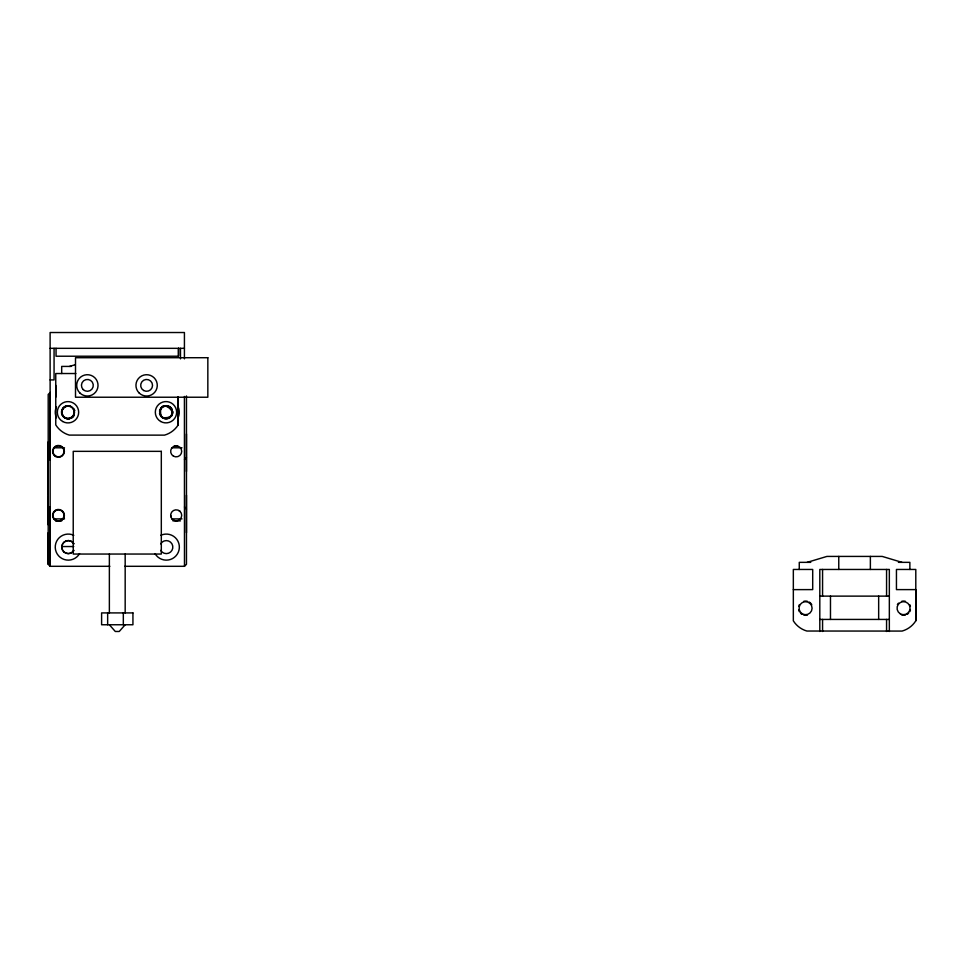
<?xml version="1.0" encoding="UTF-8"?>
<svg xmlns="http://www.w3.org/2000/svg" width="964" height="964" viewBox="0 0 964 964"><rect width="100%" height="100%" fill="white"/><g stroke="black" fill="none" stroke-linecap="round" stroke-linejoin="round"><path stroke-width="1.45" d="M109.872 566.302L50.116 566.302L48.2 564.326L48.2 441.861M75.843 373.526L55.755 373.526L55.755 424.895A23.775 23.775 0 0 0 69.275 435.101L164.495 435.138A23.775 23.775 0 0 0 178.22 424.871L178.22 396.638M178.497 355.74L178.497 348.341L178.497 356.222L56.045 356.222L56.045 348.329M186.462 532.718L186.462 433.969M915.8 620.816L915.8 589.607L896.448 589.607L896.448 569.459L915.8 569.459L915.8 620.816A23.775 23.775 0 0 1 902.075 631.071L806.856 631.034A23.775 23.775 0 0 1 793.336 620.84L793.336 569.459L812.7 569.459L812.7 589.607L793.336 589.631M63.817 516.764L63.998 515.342A5.531 5.531 0 0 0 55.707 510.546L54.562 511.426M125.175 624.756L119.247 631.48L115.294 631.48L109.366 624.756M184.486 459.635L186.462 457.659M124.73 566.302L184.486 566.302L186.462 564.326L186.462 495.195M69.589 366.416L75.228 364.717M807.169 562.349L826.919 556.421L882.217 556.421L901.979 562.349M50.116 348.329L184.425 348.329M71.203 366.416L61.684 366.416L61.684 373.526M50.116 379.924L54.068 379.924L54.068 348.329M174.436 445.814L177.448 445.814M54.129 447.79L64.492 447.79M171.616 447.79L182.003 447.79M48.2 459.635L50.176 459.635L50.176 392.481L48.2 394.457L48.2 495.195M48.2 507.04L50.176 507.04L50.176 566.302L50.116 332.52L184.425 332.52L184.425 358.861M54.129 518.897L64.492 518.897M171.652 518.897L182.015 518.897M55.719 520.873L61.72 520.873M172.93 520.873L180.449 520.873M61.72 546.54L73.746 546.54M810.748 562.349L799.264 562.349L799.264 569.459M898.4 562.349L909.871 562.349L909.871 569.459M819.81 596.126L889.338 596.126M819.81 619.43L889.338 619.43M163.241 417.713C187.124 418.605 156.542 392.179 160.988 415.785M178.955 510.546L180.099 511.426M54.562 455.249L55.707 456.129A5.531 5.531 0 0 0 63.998 451.345L63.817 449.911M184.486 507.04L186.462 509.016M170.664 515.342L170.845 516.764M889.338 631.48L889.338 569.459L819.81 569.459L819.81 631.48M886.567 569.459L886.567 596.126M886.567 619.43L886.567 631.48M878.662 596.126L878.662 619.43M870.371 556.421L870.371 569.459M838.764 556.421L838.764 569.459M830.474 596.126L830.474 619.43M822.569 569.459L822.569 596.126M822.569 619.43L822.569 631.48M186.462 395.963L186.462 471.492M184.425 396.457L184.486 566.302M180.473 348.329L180.473 358.861M178.22 396.999L178.22 424.871M125.175 554.047L125.175 612.911M123.32 612.911L123.32 624.756M109.366 554.047L109.366 612.911M107.655 612.911L107.655 624.756M55.767 385.371L55.767 397.228M48.2 496.183L48.2 524.814M48.2 532.718L48.2 564.326M910.426 610.007A7.11 7.11 0 0 1 909.715 611.73M908.594 613.2A7.11 7.11 0 0 1 907.112 614.333M905.401 615.044A7.11 7.11 0 0 1 901.726 615.044M897.4 604.621A7.11 7.11 0 0 1 898.532 603.139M901.726 601.307A7.11 7.11 0 0 1 905.401 601.307M909.715 604.621A7.11 7.11 0 0 1 910.426 606.332M807.422 615.056A7.11 7.11 0 0 1 803.735 615.056M802.024 614.357A7.11 7.11 0 0 1 800.554 613.225M799.421 611.754A7.11 7.11 0 0 1 798.71 610.031M798.71 606.356A7.11 7.11 0 0 1 799.421 604.633M803.735 601.331A7.11 7.11 0 0 1 807.422 601.331M809.133 602.03A7.11 7.11 0 0 1 811.736 604.633M172.423 411.279A6.519 6.519 0 0 1 172.423 413.195M172.11 414.436A6.519 6.519 0 0 1 171.399 415.858M171.014 416.376A6.519 6.519 0 0 1 170.592 416.846M170.11 417.279A6.519 6.519 0 0 1 163.482 418.256M162.627 417.822A6.519 6.519 0 0 1 160.554 415.858M160.084 415.026A6.519 6.519 0 0 1 159.53 413.195M159.53 411.279A6.519 6.519 0 0 1 160.229 409.158M160.554 408.616A6.519 6.519 0 0 1 163.193 406.338M168.17 406.097A6.519 6.519 0 0 0 164.398 405.916A6.519 6.519 0 0 1 168.158 406.001M168.76 406.338A6.519 6.519 0 0 1 172.11 410.037M73.228 408.375A6.519 6.519 0 0 1 71.348 417.846M70.782 418.147A6.519 6.519 0 0 1 65.215 418.147M64.648 417.846A6.519 6.519 0 0 1 61.865 410.062M62.25 409.182A6.519 6.519 0 0 1 62.756 408.375M63.166 407.88A6.519 6.519 0 0 1 65.215 406.362M66.106 406.025A6.519 6.519 0 0 1 69.89 406.025M70.782 406.362A6.519 6.519 0 0 1 72.83 407.88M172.713 411.279A6.519 6.519 0 0 1 172.713 413.195M172.014 415.303A6.519 6.519 0 0 1 171.676 415.858M170.146 417.472A6.519 6.519 0 0 1 169.616 417.822M169.049 418.123A6.519 6.519 0 0 1 163.47 418.123M162.916 417.822A6.519 6.519 0 0 1 163.47 406.338M169.049 406.338A6.519 6.519 0 0 1 171.086 407.856M171.496 408.35A6.519 6.519 0 0 1 172.014 409.158M160.675 543.853A6.519 6.519 0 0 1 170.508 542.117A6.519 6.519 0 0 1 170.508 552.095A6.519 6.519 0 0 1 160.675 550.372M61.985 410.568A6.519 6.519 0 0 0 69.962 418.557A6.519 6.519 0 0 1 61.816 412.255A6.519 6.519 0 0 1 70.023 405.964A6.519 6.519 0 0 0 62.636 409.001M74.577 410.568A6.519 6.519 0 0 0 73.927 409.001A6.519 6.519 0 0 1 74.638 410.568M56.466 417.774A13.038 13.038 0 0 1 56.466 406.748M178.075 406.724A13.038 13.038 0 0 1 178.075 417.749M79.566 553.625A13.038 13.038 0 0 1 62.094 558.578A13.038 13.038 0 0 1 56.635 541.25A13.038 13.038 0 0 1 73.794 535.297M160.807 535.297A13.038 13.038 0 0 1 177.966 541.25A13.038 13.038 0 0 1 172.508 558.578A13.038 13.038 0 0 1 155.035 553.625M55.707 456.129A5.531 5.531 0 0 1 55.707 446.549A5.531 5.531 0 0 1 63.998 451.345M63.998 515.342A5.531 5.531 0 0 1 55.707 520.126A5.531 5.531 0 0 1 55.707 510.546M207.838 357.716L75.505 357.716L75.505 397.228L207.838 397.228L207.838 357.716M161.313 451.345L73.228 451.345L73.228 554.047L161.313 554.047L161.313 451.345M132.936 612.911L101.606 612.911L101.606 624.756L132.936 624.756L132.936 612.911M900.304 613.815A6.519 6.519 0 0 0 910.076 608.176A6.519 6.519 0 0 0 900.304 602.524A6.519 6.519 0 0 0 900.304 613.815M802.325 613.839A6.519 6.519 0 0 0 812.098 608.2A6.519 6.519 0 0 0 802.325 602.548A6.519 6.519 0 0 0 802.325 613.839M162.808 417.472A6.121 6.121 0 0 0 172.098 412.363A6.121 6.121 0 0 0 163.024 406.868A6.121 6.121 0 0 0 162.808 417.472M64.937 417.557A6.121 6.121 0 0 0 74.12 412.255A6.121 6.121 0 0 0 64.937 406.953A6.121 6.121 0 0 0 64.937 417.557M62.66 421.497A10.664 10.664 0 0 0 78.662 412.255A10.664 10.664 0 0 0 62.66 403.024A10.664 10.664 0 0 0 62.66 421.497M160.651 421.473A10.664 10.664 0 0 0 176.641 412.231A10.664 10.664 0 0 0 160.651 403A10.664 10.664 0 0 0 160.651 421.473M83.169 389.564A5.929 5.929 0 0 0 93.086 386.901A5.929 5.929 0 0 0 85.832 379.647A5.929 5.929 0 0 0 83.169 389.564M143.648 390.504A5.929 5.929 0 0 0 152.541 385.371A5.929 5.929 0 0 0 143.648 380.238A5.929 5.929 0 0 0 143.648 390.504M64.094 552.095A6.519 6.519 0 0 0 73.927 550.372A6.519 6.519 0 0 1 64.154 552.095A6.519 6.519 0 0 1 64.154 542.117A6.519 6.519 0 0 1 73.987 543.853A6.519 6.519 0 0 0 64.094 542.117A6.519 6.519 0 0 0 64.094 552.095M71.541 417.906A6.519 6.519 0 0 0 73.927 415.52A6.519 6.519 0 0 1 71.601 417.906M55.502 456.478A5.929 5.929 0 0 0 64.395 451.345A5.929 5.929 0 0 0 55.502 446.212A5.929 5.929 0 0 0 55.502 456.478M55.502 520.476A5.929 5.929 0 0 0 64.395 515.342A5.929 5.929 0 0 0 55.502 510.209A5.929 5.929 0 0 0 55.502 520.476M173.424 456.129A5.531 5.531 0 0 0 181.714 451.345A5.531 5.531 0 0 0 173.424 446.549A5.531 5.531 0 0 0 173.424 456.129M173.424 520.126A5.531 5.531 0 0 0 181.714 515.342A5.531 5.531 0 0 0 173.424 510.546A5.531 5.531 0 0 0 173.424 520.126M79.819 392.914A10.664 10.664 0 0 0 97.665 388.131A10.664 10.664 0 0 0 84.603 375.068A10.664 10.664 0 0 0 79.819 392.914M139.069 392.914A10.664 10.664 0 0 0 156.915 388.131A10.664 10.664 0 0 0 143.853 375.068A10.664 10.664 0 0 0 139.069 392.914"/></g></svg>
